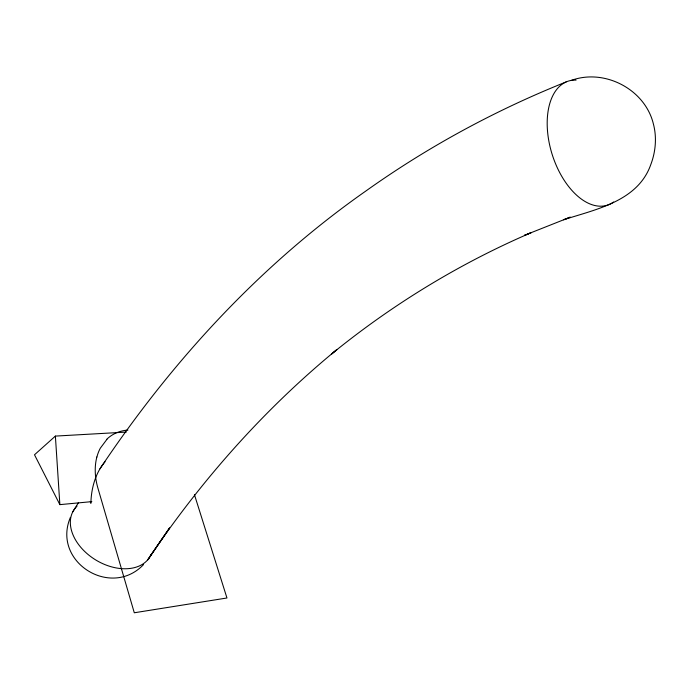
<?xml version="1.0" encoding="UTF-8"?>
<svg xmlns="http://www.w3.org/2000/svg" width="690" height="690" viewBox="0 0 690 690"><rect width="100%" height="100%" fill="white"/><g stroke="black" fill="none" stroke-linecap="round" stroke-linejoin="round"><path stroke-width="1.03" d="M96.885 457.03L97.557 454.727A58.9 45.359 51.9 0 1 100.283 448.233L106.959 439.288M70.432 517.319C51.534 561.617 110.736 599.084 143.572 564.558M105.061 461.783C97.73 470.183 93.711 480.982 91.917 491.866A67.724 55.459 89.7 0 0 90.882 503.295A45.505 30.127 31 0 1 90.304 501.682M72.761 511.877L78.341 502.898M99.981 468.786C171.43 361.646 260.044 265.115 365.795 191.061C427.895 146.832 495.317 110.271 566.093 81.955M150.308 556.149L169.567 527.928L147.746 559.832C200.385 481.301 263.64 409.688 336.789 349.675L331.545 354.03C392.075 304.687 459.298 263.623 531.041 232.737L524.434 235.333L570.294 217.152L563.627 219.756C596.031 209.286 637.896 201.221 650.774 164.634C655.664 151.809 656.949 137.353 653.404 124.01C645.116 89.381 604.656 68.224 571.346 80.385M126.313 432.087L55.381 436.097L34.5 454.779L59.866 504.64L91.83 501.63M194.433 494.627L226.958 597.989L134.291 612.772L97.963 488.296A62.531 48.11 52 0 1 96.85 457.013M55.381 436.097L59.866 504.64M151.05 554.639A44.669 30.714 31.4 0 1 93.944 558.831A44.669 30.714 31.4 0 1 77.021 506.141M613.652 201.998A65.033 37.424 72.6 0 1 551.974 153.81A65.033 37.424 72.6 0 1 576.072 80.109M106.855 439.176A53.535 41.245 51.5 0 1 127.935 430.068"/></g></svg>
